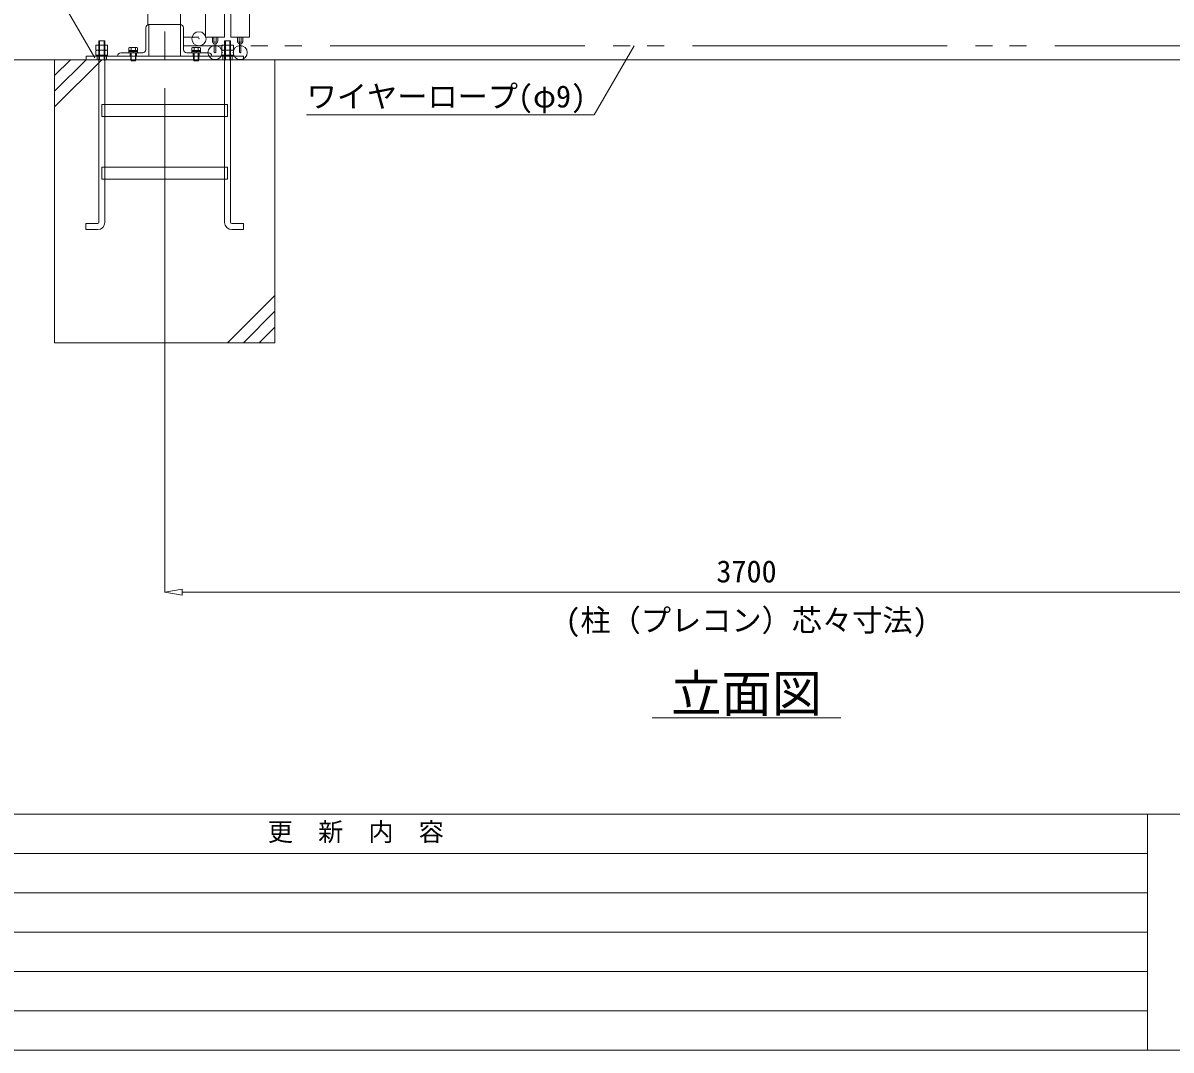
# Model space of a CAD drawing. Units: millimetres, scale not verified. Extents: x -10062 to 10062, y -16938 to 16938.
# Drawn here: x -5663 to -2013, y -16938 to -13670 of the extents above; entities that cross this region are included whole.
import ezdxf
from ezdxf.enums import TextEntityAlignment as Align

# ---------------------------------------------------------------- set-up
doc = ezdxf.new("R2010")
doc.units = ezdxf.units.MM
doc.header["$LTSCALE"] = 90
doc.header["$PDMODE"] = 32
doc.header["$PDSIZE"] = 45
for name, pattern in [('CHAIN2', [12, 9, -1, 1, -1]), ('DASHED1', [1.8, 1.2, -0.6]), ('DOUBLE_CHAIN2', [12.8, 9, -1, 0.6, -0.6, 0.6, -1])]:
    doc.linetypes.add(name, pattern=pattern)
for name, color, linetype, lineweight in [('0-5_ﾍﾞｰｽﾗｲﾝ', 134, 'Continuous', 18), ('0-6_ﾎﾞﾙﾄ類', 134, 'Continuous', 18), ('0-8_ﾜｲﾔｰﾛｰﾌﾟ', 134, 'DOUBLE_CHAIN2', 18), ('0-9_基礎工事用PCA小', 134, 'Continuous', 18), ('0-B_図面枠', 134, 'Continuous', 18), ('0-C_寸法', 134, 'Continuous', 18), ('1-1_中央走行棒', 134, 'Continuous', 18), ('1-3_中央走行棒左', 134, 'Continuous', 18), ('1-6_通芯', 134, 'CHAIN2', 18), ('1-A_標準柱', 134, 'Continuous', 18), ('1-B_文字', 134, 'Continuous', 18)]:
    doc.layers.add(name, color=color, linetype=linetype, lineweight=lineweight)
doc.styles.add('ＭＳ ゴシック', font='')
doc.styles.get('ＭＳ ゴシック').set_extended_font_data('MS Gothic')

msp = doc.modelspace()

# ---------------------------------------------------------------- linework, layer by layer
at = {"layer": '0-5_ﾍﾞｰｽﾗｲﾝ'}
msp.add_line((-6974.01, -13787.5), (-1162.5, -13787.5), dxfattribs=at)
at = {"layer": '0-6_ﾎﾞﾙﾄ類'}
for p, q in [((-5422.02, -13755.47), (-5422.02, -13740.9)), ((-5422.02, -13758.33), (-5422.02, -13772.9)), ((-5402.97, -13755.47), (-5402.97, -13740.9)), ((-5402.97, -13758.33), (-5402.97, -13772.9)), ((-5324.34, -13748.5), (-5326.16, -13749.56)), ((-5326.16, -13749.56), (-5326.16, -13758.3)), ((-5326.16, -13758.3), (-5298.83, -13758.3)), ((-5324.34, -13748.5), (-5300.67, -13748.5)), ((-5323.74, -13758.5), (-5301.25, -13758.5)), ((-5319.33, -13749.56), (-5319.33, -13758.3)), ((-5305.67, -13749.56), (-5305.67, -13758.3)), ((-5300.67, -13748.5), (-5298.83, -13749.56)), ((-5298.83, -13749.56), (-5298.83, -13758.3)), ((-5124.34, -13748.5), (-5126.17, -13749.56)), ((-5126.17, -13749.56), (-5126.17, -13758.3)), ((-5126.17, -13758.3), (-5098.83, -13758.3)), ((-5124.34, -13748.5), (-5100.67, -13748.5)), ((-5123.74, -13758.5), (-5101.25, -13758.5)), ((-5119.34, -13749.56), (-5119.34, -13758.3)), ((-5105.66, -13749.56), (-5105.66, -13758.3)), ((-5100.67, -13748.5), (-5098.83, -13749.56)), ((-5098.83, -13749.56), (-5098.83, -13758.3)), ((-5022.03, -13755.47), (-5022.03, -13740.9)), ((-5022.03, -13758.33), (-5022.03, -13772.9)), ((-5002.97, -13755.47), (-5002.97, -13740.9)), ((-5002.97, -13758.33), (-5002.97, -13772.9)), ((-5320.5, -13787.5), (-5320.5, -13765.5)), ((-5320.5, -13787.5), (-5319.27, -13790.3)), ((-5319.27, -13790.3), (-5319.27, -13765.5)), ((-5313.7, -13761.5), (-5312.63, -13765.5)), ((-5312.38, -13761.5), (-5311.31, -13765.5)), ((-5304.5, -13787.5), (-5304.5, -13765.5)), ((-5120.5, -13787.5), (-5120.5, -13765.5)), ((-5120.5, -13787.5), (-5119.27, -13790.3)), ((-5119.27, -13790.3), (-5119.27, -13765.5)), ((-5113.69, -13761.5), (-5112.62, -13765.5)), ((-5112.38, -13761.5), (-5111.31, -13765.5)), ((-5104.5, -13787.5), (-5104.5, -13765.5))]:
    msp.add_line(p, q, dxfattribs=at)
for points in [[(-5430.98, -13755.47), (-5430.98, -13740.9), (-5394.02, -13740.9), (-5394.02, -13755.47), (-5396.5, -13756.9), (-5428.5, -13756.9)], [(-5430.98, -13758.33), (-5430.98, -13772.9), (-5394.02, -13772.9), (-5394.02, -13758.33), (-5396.5, -13756.9), (-5428.5, -13756.9)], [(-5298.5, -13758.5), (-5298.5, -13761.5), (-5326.5, -13761.5), (-5326.5, -13758.5)], [(-5098.5, -13758.5), (-5098.5, -13761.5), (-5126.5, -13761.5), (-5126.5, -13758.5)], [(-5030.97, -13755.47), (-5030.97, -13740.9), (-4994.03, -13740.9), (-4994.03, -13755.47), (-4996.5, -13756.9), (-5028.5, -13756.9)], [(-5030.97, -13758.33), (-5030.97, -13772.9), (-4994.03, -13772.9), (-4994.03, -13758.33), (-4996.5, -13756.9), (-5028.5, -13756.9)], [(-5430.5, -13772.9), (-5394.5, -13772.9), (-5394.5, -13775.5), (-5430.5, -13775.5)], [(-5326.5, -13761.5), (-5298.5, -13761.5), (-5298.5, -13765.5), (-5326.5, -13765.5)], [(-5126.5, -13761.5), (-5098.5, -13761.5), (-5098.5, -13765.5), (-5126.5, -13765.5)], [(-5030.5, -13772.9), (-4994.5, -13772.9), (-4994.5, -13775.5), (-5030.5, -13775.5)]]:
    msp.add_lwpolyline(points, close=True, dxfattribs=at)
for points in [[(-5320.5, -13787.5), (-5304.5, -13787.5), (-5305.73, -13790.3)], [(-5319.27, -13790.3), (-5305.73, -13790.3), (-5305.73, -13765.5)], [(-5120.5, -13787.5), (-5104.5, -13787.5), (-5105.73, -13790.3)], [(-5119.27, -13790.3), (-5105.73, -13790.3), (-5105.73, -13765.5)]]:
    msp.add_lwpolyline(points, dxfattribs=at)
for centre, radius, start, end in [((-5426.51, -13747.72), 8.96, 240.0064, 300.0064), ((-5426.5, -13766.08), 8.96, 60.0064, 120.0064), ((-5412.5, -13789.35), 32.45, 72.93497, 107.07105), ((-5412.5, -13724.45), 32.45, 252.93497, 287.07105), ((-5398.5, -13747.73), 8.95, 239.98131, 300.0315), ((-5398.5, -13766.07), 8.95, 59.98131, 120.0315), ((-5322.75, -13754.55), 6.05, 55.616, 124.384), ((-5323.74, -13758.3), 0.198, 180, 270), ((-5312.5, -13771.12), 22.62, 72.412, 107.588), ((-5302.25, -13754.55), 6.05, 55.616, 124.384), ((-5301.25, -13758.3), 0.198, 270, 0), ((-5122.75, -13754.55), 6.05, 55.616, 124.384), ((-5123.74, -13758.3), 0.198, 180, 270), ((-5112.5, -13771.12), 22.62, 72.412, 107.588), ((-5102.25, -13754.55), 6.05, 55.616, 124.384), ((-5101.25, -13758.3), 0.198, 270, 0), ((-5026.5, -13747.72), 8.96, 240.0064, 300.0064), ((-5026.5, -13766.08), 8.96, 60.0064, 120.0064), ((-5012.51, -13724.45), 32.45, 252.93497, 287.07105), ((-5012.5, -13789.35), 32.45, 72.93497, 107.07105), ((-4998.5, -13747.73), 8.95, 239.98131, 300.0315), ((-4998.5, -13766.07), 8.95, 59.98131, 120.0315)]:
    msp.add_arc(centre, radius, start, end, dxfattribs=at)
at = {"layer": '0-8_ﾜｲﾔｰﾛｰﾌﾟ'}
msp.add_line((-1572.5, -13742.5), (-5152.5, -13742.5), dxfattribs=at)
at = {"layer": '0-9_基礎工事用PCA小'}
for p, q in [((-5562.5, -13937.5), (-5412.5, -13787.5)), ((-5562.5, -13887.5), (-5462.5, -13787.5)), ((-5562.5, -13837.5), (-5512.5, -13787.5)), ((-5422.02, -13787.5), (-5402.98, -13787.5)), ((-5002.97, -13787.5), (-5022.03, -13787.5)), ((-5402.98, -13967.5), (-5402.98, -14129.5)), ((-5022.03, -13967.5), (-5022.03, -14129.5)), ((-5402.98, -14167.5), (-5402.98, -14304.5)), ((-5022.03, -14167.5), (-5022.03, -14304.5)), ((-4862.5, -14537.5), (-5012.5, -14687.5)), ((-4862.5, -14587.5), (-4962.5, -14687.5)), ((-4862.5, -14637.5), (-4912.5, -14687.5))]:
    msp.add_line(p, q, dxfattribs=at)
at = {"layer": '0-9_基礎工事用PCA小', "linetype": 'DASHED1'}
for p, q in [((-5427.2, -13775.5), (-5427.2, -13787.5)), ((-5397.5, -13775.5), (-5397.5, -13787.5)), ((-5320.5, -13775.5), (-5320.5, -13787.5)), ((-5304.5, -13775.5), (-5304.5, -13787.5)), ((-5120.5, -13775.5), (-5120.5, -13787.5)), ((-5104.5, -13775.5), (-5104.5, -13787.5)), ((-5027.5, -13775.5), (-5027.5, -13787.5)), ((-4997.5, -13775.5), (-4997.5, -13787.5)), ((-5402.98, -13929.5), (-5402.98, -13967.5)), ((-5022.03, -13929.5), (-5022.03, -13967.5)), ((-5402.98, -14129.5), (-5402.98, -14167.5)), ((-5022.03, -14129.5), (-5022.03, -14167.5))]:
    msp.add_line(p, q, dxfattribs=at)
at = {"layer": '0-9_基礎工事用PCA小'}
for points in [[(-5422.02, -14304.45), (-5422.02, -13727.5), (-5402.98, -13727.5), (-5402.98, -13929.5)], [(-5422.02, -13790), (-5419.52, -13787.5), (-5419.52, -13727.5), (-5405.47, -13727.5), (-5405.47, -13787.5), (-5402.98, -13790)], [(-5002.97, -14304.45), (-5002.97, -13727.5), (-5022.03, -13727.5), (-5022.03, -13929.5)], [(-5002.97, -13790), (-5005.48, -13787.5), (-5005.48, -13727.5), (-5019.52, -13727.5), (-5019.52, -13787.5), (-5022.03, -13790)], [(-5425.97, -14327.5), (-5462.97, -14327.5), (-5462.97, -14308.45), (-5426.03, -14308.45)], [(-4999.02, -14327.5), (-4962.02, -14327.5), (-4962.02, -14308.45), (-4998.98, -14308.45)]]:
    msp.add_lwpolyline(points, dxfattribs=at)
for points in [[(-5562.5, -14687.5), (-4862.5, -14687.5), (-4862.5, -13787.5), (-5562.5, -13787.5)], [(-5462.5, -13787.5), (-4962.5, -13787.5), (-4962.5, -13775.5), (-5462.5, -13775.5)], [(-5412.5, -13929.5), (-5012.5, -13929.5), (-5012.5, -13967.5), (-5412.5, -13967.5)], [(-5412.5, -14129.5), (-5012.5, -14129.5), (-5012.5, -14167.5), (-5412.5, -14167.5)]]:
    msp.add_lwpolyline(points, close=True, dxfattribs=at)
for centre, radius, start, end in [((-5426.03, -14304.45), 4, 270, 360), ((-5425.97, -14304.5), 23, 270, 360), ((-4999.02, -14304.5), 23, 180, 270), ((-4998.98, -14304.45), 4, 180, 270)]:
    msp.add_arc(centre, radius, start, end, dxfattribs=at)
at = {"layer": '0-B_図面枠'}
for p, q in [((-10062.5, -16187.5), (10062.5, -16187.5)), ((-2087.5, -16187.5), (-2087.5, -16937.5)), ((-10062.5, -16312.5), (-2087.5, -16312.5)), ((-7637.5, -16437.5), (-2087.5, -16437.5)), ((-7637.5, -16562.5), (-2087.5, -16562.5)), ((-7637.5, -16687.5), (-2087.5, -16687.5)), ((-7637.5, -16812.5), (-2087.5, -16812.5))]:
    msp.add_line(p, q, dxfattribs=at)
msp.add_lwpolyline([(-10062.5, -3062.5), (10062.5, -3062.5), (10062.5, -16937.5), (-10062.5, -16937.5)], close=True, dxfattribs=at)
at = {"layer": '0-C_寸法'}
for p, q in [((-5212.5, -14688.5), (-5212.5, -15481.96)), ((-5157.5, -15471.79), (-5212.5, -15480.96)), ((-5157.5, -15471.79), (-5157.5, -15490.13)), ((-5212.5, -15480.96), (-5157.5, -15490.13)), ((-1567.5, -15480.96), (-5157.5, -15480.96))]:
    msp.add_line(p, q, dxfattribs=at)
at = {"layer": '1-1_中央走行棒'}
for p, q in [((-5061.05, -13728.04), (-5061.05, -13714.94)), ((-5056.05, -13728.04), (-5056.05, -13714.94)), ((-5049.05, -13714.94), (-5049.05, -13728.04)), ((-5044.05, -13714.94), (-5044.05, -13728.04)), ((-5055, -13729.44), (-5055, -13764.44)), ((-5050, -13764.44), (-5050, -13729.44))]:
    msp.add_line(p, q, dxfattribs=at)
msp.add_lwpolyline([(-5082.5, -9595.5), (-5082.5, -13714.94), (-5022.5, -13714.94), (-5022.5, -9535.5)], dxfattribs=at)
for radius, start, end in [(8.5, 180, 253.25351), (3.5, 180, 225.59204), (8.5, 287.46347, 360), (3.5, 316.78662, 360)]:
    msp.add_arc((-5052.56, -13728.04), radius, start, end, dxfattribs=at)
msp.add_point((-5052.5, -13764.44), dxfattribs=at)
at = {"layer": '1-3_中央走行棒左'}
for p, q in [((-4981.05, -13728.04), (-4981.05, -13714.94)), ((-4976.05, -13728.04), (-4976.05, -13714.94)), ((-4969.05, -13714.94), (-4969.05, -13728.04)), ((-4964.05, -13714.94), (-4964.05, -13728.04)), ((-4975, -13729.44), (-4975, -13764.44)), ((-4970, -13764.44), (-4970, -13729.44))]:
    msp.add_line(p, q, dxfattribs=at)
msp.add_lwpolyline([(-5002.5, -9515.5), (-5002.5, -13714.94), (-4942.5, -13714.94), (-4942.5, -9494.94), (-4947.5, -9494.94)], dxfattribs=at)
for radius, start, end in [(8.5, 180, 253.25351), (3.5, 180, 225.59204), (8.5, 287.46347, 360), (3.5, 316.78662, 360)]:
    msp.add_arc((-4972.55, -13728.04), radius, start, end, dxfattribs=at)
msp.add_point((-4972.5, -13764.44), dxfattribs=at)
at = {"layer": '1-6_通芯'}
msp.add_line((-5212.5, -14687.5), (-5212.5, -12775.5), dxfattribs=at)
at = {"layer": '1-A_標準柱'}
for p, q in [((-5272.5, -13685.5), (-5272.5, -13755.5)), ((-5152.5, -13685.5), (-5152.5, -13755.5)), ((-5282.5, -13765.5), (-5352.5, -13765.5)), ((-5162.5, -13775.5), (-5262.5, -13775.5)), ((-5142.5, -13765.5), (-5072.5, -13765.5))]:
    msp.add_line(p, q, dxfattribs=at)
at = {"layer": '1-A_標準柱', "linetype": 'DASHED1'}
for p, q in [((-5322.5, -13765.5), (-5322.5, -13775.5)), ((-5302.5, -13765.5), (-5302.5, -13775.5)), ((-5122.5, -13765.5), (-5122.5, -13775.5)), ((-5102.5, -13765.5), (-5102.5, -13775.5))]:
    msp.add_line(p, q, dxfattribs=at)
at = {"layer": '1-A_標準柱'}
msp.add_lwpolyline([(-5265.7, -13275.5), (-5162.5, -13275.5), (-5162.5, -13675.5), (-5265.7, -13675.5)], close=True, dxfattribs=at)
for points in [[(-5362.5, -13775.5), (-5262.5, -13775.5), (-5262.5, -13675.5)], [(-5062.5, -13775.5), (-5162.5, -13775.5), (-5162.5, -13675.5)], [(-5103.5, -13715.5), (-5152.5, -13715.5), (-5152.5, -13725.5)]]:
    msp.add_lwpolyline(points, dxfattribs=at)
for centre, start, end in [((-5262.5, -13685.5), 90, 180), ((-5162.5, -13685.5), 0, 90), ((-5282.5, -13755.5), 270, 360), ((-5142.5, -13755.5), 180, 270), ((-5352.5, -13775.5), 90, 180), ((-5072.5, -13775.5), 0, 90)]:
    msp.add_arc(centre, 10, start, end, dxfattribs=at)
msp.add_point((-5103.5, -13720.5), dxfattribs=at)
at = {"layer": '1-B_文字'}
for p, q in [((-4761.22, -13962.5), (-3847.77, -13962.5)), ((-3662.5, -15880.96), (-3062.5, -15880.96))]:
    msp.add_line(p, q, dxfattribs=at)
for points in [[(-5435.03, -13781.5), (-5662.5, -13387.5), (-5662.86, -13387.5)], [(-3720.06, -13742.5), (-3847.08, -13962.5), (-3847.44, -13962.5)]]:
    msp.add_lwpolyline(points, dxfattribs=at)

# ---------------------------------------------------------------- texts
at = {"layer": '0-B_図面枠', "style": 'ＭＳ ゴシック'}
msp.add_text('更\u3000新\u3000内\u3000容', height=58.65, dxfattribs=at).set_placement((-4884.88, -16290.32), align=Align.BOTTOM_LEFT)
at = {"layer": '0-C_寸法', "style": 'ＭＳ ゴシック'}
for s, p in [('3700', (-3458.5, -15471.06)), ('(柱（プレコン）芯々寸法)', (-3938.5, -15626.56))]:
    msp.add_text(s, height=70.38, dxfattribs=at).set_placement(p, align=Align.BOTTOM_LEFT)
at = {"layer": '1-B_文字', "style": 'ＭＳ ゴシック'}
for s, height, p in [('ワイヤーロープ(φ9)', 70.38, (-4761.22, -13960.21)), ('立面図', 117.3, (-3602.5, -15896.96))]:
    msp.add_text(s, height=height, dxfattribs=at).set_placement(p, align=Align.BOTTOM_LEFT)

doc.saveas('drawing.dxf')
